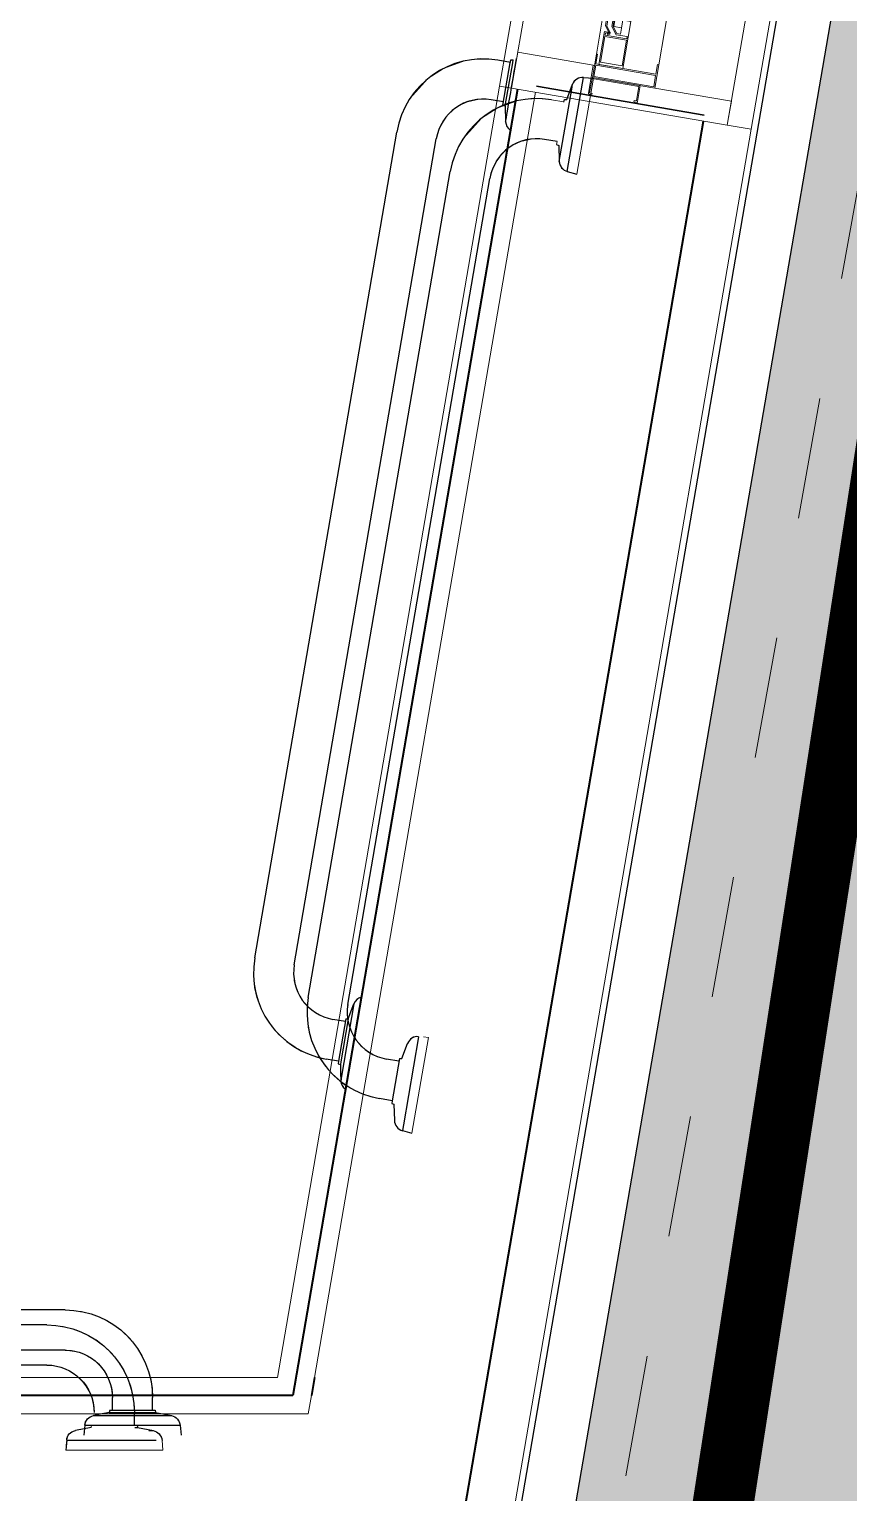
# Model space of a CAD drawing. Extents: x -14.2 to 52.3, y 3.7 to 90.9.
# Drawn here: x 42.344 to 43.018, y 16.549 to 17.752 of the extents above; entities that cross this region are included whole.
import ezdxf

# ---------------------------------------------------------------- set-up
doc = ezdxf.new("R2010")
doc.units = 0
doc.linetypes.add('limpo_PINI-PSG-PE-0102-LAZ-R00$0$DAA_Traço Ponto', pattern=[10, 5, -2.5, 0, -2.5])
doc.linetypes.add('limpo_PINI-PSG-PE-0102-LAZ-R00$0$HIDDEN', pattern=[0.375, 0.25, -0.125])
for name, color, linetype in [('FOR_CONTROL', 2, 'Continuous'), ('limpo_PINI-PSG-PE-0102-LAZ-R00$0$PA_EXTE_3', 3, 'Continuous'), ('limpo_PINI-PSG-PE-0102-LAZ-R00$0$PA_PROJ_S_AUX', 212, 'limpo_PINI-PSG-PE-0102-LAZ-R00$0$HIDDEN'), ('limpo_PINI-PSG-PE-0102-LAZ-R00$0$XR_ARQT', 7, 'Continuous'), ('XR_ARQT', 7, 'Continuous')]:
    doc.layers.add(name, color=color, linetype=linetype)
doc.layers.add('limpo_PINI-PSG-PE-0102-LAZ-R00$0$0-19', color=7, linetype='Continuous', lineweight=25, true_color=0x999999)
for name, color, linetype, lineweight in [('limpo_PINI-PSG-PE-0102-LAZ-R00$0$0-20', 7, 'Continuous', 5), ('limpo_PINI-PSG-PE-0102-LAZ-R00$0$A-DETL', 1, 'Continuous', 5), ('limpo_PINI-PSG-PE-0102-LAZ-R00$0$A-DETL-GENF', 1, 'Continuous', 5), ('limpo_PINI-PSG-PE-0102-LAZ-R00$0$A-GLAZ', 151, 'Continuous', 5), ('limpo_PINI-PSG-PE-0102-LAZ-R00$0$A-WALL', 1, 'Continuous', 5), ('limpo_PINI-PSG-PE-0102-LAZ-R00$0$A-WALL-FNSH', 1, 'Continuous', 40), ('limpo_PINI-PSG-PE-0102-LAZ-R00$0$LAYOUT_AMB_LAZ_dwg', 8, 'Continuous', 5)]:
    doc.layers.add(name, color=color, linetype=linetype, lineweight=lineweight)
doc.layers.add('PA_VEGE_FOR_CLFLVD', color=7, linetype='Continuous', true_color=0x4e79a6)

# ---------------------------------------------------------------- blocks, each defined once
blk = doc.blocks.new('limpo_PINI-PSG-PE-0102-LAZ-R00$0$LAZ GERAL - PNE_dwg-25011385-009 - PRE - PAV_ LAZER - GERAL')
at = {"layer": 'limpo_PINI-PSG-PE-0102-LAZ-R00$0$0-19'}
for points in [[(21.1023, -7.1038), (21.0631, -7.097), (21.0259, -7.1236), (21.0192, -7.1628)], [(21.1126, -7.1056), (21.1126, -7.1056), (21.1023, -7.1038), (21.1023, -7.1038)], [(21.1065, -7.1406), (21.1065, -7.1406), (21.1125, -7.1058), (21.1125, -7.1058)], [(21.1084, -7.1412), (21.1084, -7.1412), (21.1145, -7.1059), (21.1145, -7.1059)], [(21.1087, -7.1544), (21.1087, -7.1544), (21.1149, -7.1184), (21.1177, -7.1024)], [(21.1125, -7.1058), (21.1125, -7.1058), (21.1129, -7.1036), (21.1129, -7.1036)], [(21.1129, -7.1036), (21.1129, -7.1036), (21.1149, -7.1034), (21.1149, -7.1034)], [(21.1145, -7.1059), (21.1145, -7.1059), (21.1149, -7.1034), (21.1149, -7.1034)], [(21.0967, -7.1363), (21.0756, -7.1327), (21.0554, -7.1469), (21.0517, -7.1683)], [(21.107, -7.1381), (21.107, -7.1381), (21.0967, -7.1363), (21.0967, -7.1363)], [(21.1065, -7.1406), (21.1065, -7.1406), (21.1084, -7.1412), (21.1084, -7.1412)], [(21.1084, -7.1412), (21.1084, -7.1412), (21.1087, -7.1544), (21.1087, -7.1544)], [(21.1087, -7.1544), (21.1089, -7.1571), (21.1102, -7.1596), (21.1124, -7.1613)], [(20.9024, -7.8418), (20.9024, -7.8418), (21.0192, -7.1628), (21.0192, -7.1628)], [(20.9349, -7.8474), (20.9349, -7.8474), (21.0517, -7.1683), (21.0517, -7.1683)], [(20.984, -7.8796), (20.984, -7.8796), (20.9738, -7.9391), (20.9738, -7.9391)], [(20.9793, -7.8919), (20.9793, -7.8919), (20.984, -7.8796), (20.984, -7.8796)], [(20.9899, -7.8741), (20.9873, -7.8748), (20.9851, -7.8769), (20.984, -7.8796)], [(20.9769, -7.8941), (20.9769, -7.8941), (20.9667, -7.8923), (20.9667, -7.8923)], [(20.9773, -7.8919), (20.9773, -7.8919), (20.9713, -7.9266), (20.9713, -7.9266)], [(20.9793, -7.8919), (20.9793, -7.8919), (20.9732, -7.9273), (20.9732, -7.9273)], [(20.9773, -7.8919), (20.9773, -7.8919), (20.9793, -7.8919), (20.9793, -7.8919)], [(20.9713, -7.9266), (20.9713, -7.9266), (20.9611, -7.9249), (20.9611, -7.9249)], [(20.9713, -7.9266), (20.9713, -7.9266), (20.971, -7.9289), (20.971, -7.9289)], [(20.9732, -7.9273), (20.9732, -7.9273), (20.9729, -7.9295), (20.9729, -7.9295)], [(20.971, -7.9289), (20.971, -7.9289), (20.9729, -7.9295), (20.9729, -7.9295)], [(20.9729, -7.9295), (20.9729, -7.9295), (20.9731, -7.943), (20.9731, -7.943)], [(20.9738, -7.9391), (20.9738, -7.9391), (20.9731, -7.943), (20.9731, -7.943)], [(20.9732, -7.9427), (20.9733, -7.9455), (20.9746, -7.948), (20.9768, -7.9497)], [(20.7464, -8.1312), (20.7464, -8.1312), (20.0574, -8.1312), (20.0574, -8.1312)], [(20.7464, -8.1642), (20.7464, -8.1642), (20.0574, -8.1642), (20.0574, -8.1642)], [(20.7853, -8.2136), (20.7853, -8.2136), (20.7853, -8.2031), (20.7853, -8.2031)], [(20.8183, -8.2136), (20.8183, -8.2136), (20.8183, -8.2031), (20.8183, -8.2031)], [(20.7828, -8.2156), (20.7828, -8.2156), (20.7698, -8.2181), (20.7698, -8.2181)], [(20.7831, -8.2136), (20.7831, -8.2136), (20.7828, -8.2156), (20.7828, -8.2156)], [(20.7828, -8.2156), (20.7828, -8.2156), (20.8186, -8.2156), (20.8186, -8.2156)], [(20.7831, -8.2136), (20.7831, -8.2136), (20.8183, -8.2136), (20.8183, -8.2136)], [(20.8183, -8.2136), (20.8183, -8.2136), (20.8206, -8.2136), (20.8206, -8.2136)], [(20.8186, -8.2156), (20.8186, -8.2156), (20.8209, -8.2156), (20.8209, -8.2156)], [(20.8206, -8.2136), (20.8206, -8.2136), (20.8209, -8.2156), (20.8209, -8.2156)], [(20.8209, -8.2156), (20.8209, -8.2156), (20.8341, -8.2181), (20.8341, -8.2181)], [(20.7628, -8.226), (20.7628, -8.226), (20.7619, -8.2342), (20.7619, -8.2342)], [(20.7628, -8.226), (20.7628, -8.222), (20.7659, -8.2189), (20.7698, -8.2181)], [(20.7628, -8.226), (20.7628, -8.226), (20.8364, -8.226), (20.8364, -8.226)], [(20.7698, -8.2181), (20.7698, -8.2181), (20.8302, -8.2181), (20.8302, -8.2181)], [(20.8302, -8.2181), (20.8302, -8.2181), (20.8341, -8.2181), (20.8341, -8.2181)], [(20.8339, -8.2181), (20.8378, -8.2189), (20.8406, -8.222), (20.8412, -8.2263)], [(20.8364, -8.226), (20.8364, -8.226), (20.8412, -8.226), (20.8412, -8.226)], [(20.8412, -8.226), (20.8412, -8.226), (20.8418, -8.2342), (20.8418, -8.2342)]]:
    blk.add_open_spline(points, degree=3, dxfattribs=at)
for points in [[(20.9024, -7.8418), (20.9024, -7.8418), (20.8956, -7.881), (20.9219, -7.9181), (20.9611, -7.9249)], [(20.9349, -7.8474), (20.9349, -7.8474), (20.9313, -7.8685), (20.9455, -7.8887), (20.9667, -7.8923)], [(20.7464, -8.1312), (20.7464, -8.1312), (20.7862, -8.1312), (20.8183, -8.1634), (20.8183, -8.2031)], [(20.7464, -8.1642), (20.7464, -8.1642), (20.7679, -8.1642), (20.7853, -8.1817), (20.7853, -8.2031)]]:
    blk.add_open_spline(points, degree=3, knots=[0.3333333, 0.3333333, 0.3333333, 0.3333333, 0.3333333, 1, 1, 1, 1], dxfattribs=at)
at = {"layer": 'limpo_PINI-PSG-PE-0102-LAZ-R00$0$0-20', "flags": 128}
for points in [[(21.1149, -7.1034), (21.1129, -7.1036), (21.1126, -7.1056), (21.1023, -7.1038), (21.0977, -7.1031), (21.0914, -7.1028), (21.0815, -7.1033), (21.0748, -7.1044), (21.0577, -7.1105), (21.0448, -7.1189), (21.0299, -7.1353), (21.0249, -7.1443), (21.0213, -7.1537), (21.0192, -7.1628), (20.9024, -7.8418), (20.9013, -7.8552), (20.9023, -7.8661), (20.9042, -7.8742), (20.9077, -7.8837), (20.9115, -7.8908), (20.9166, -7.8984), (20.9222, -7.9047), (20.9295, -7.9111), (20.9356, -7.9153), (20.9437, -7.9196), (20.9516, -7.9226), (20.9611, -7.9249), (20.9713, -7.9266), (20.971, -7.9289), (20.9729, -7.9295), (20.973, -7.9362), (20.9732, -7.9427), (20.9735, -7.9448), (20.9742, -7.9466), (20.9752, -7.9481), (20.9763, -7.9493)], [(20.9901, -7.8742), (20.9875, -7.8752), (20.9847, -7.8781), (20.984, -7.8796), (20.9793, -7.8919), (20.9773, -7.8919), (20.9769, -7.8941), (20.9667, -7.8923), (20.9609, -7.8909), (20.9561, -7.8889), (20.9531, -7.8873), (20.9498, -7.885), (20.9462, -7.882), (20.9431, -7.8786), (20.9398, -7.8738), (20.9367, -7.8674), (20.9358, -7.8646), (20.9349, -7.8605), (20.9344, -7.8554), (20.9344, -7.8526), (20.9347, -7.8486), (20.9349, -7.8474), (21.0517, -7.1683), (21.054, -7.1601), (21.057, -7.1543), (21.061, -7.1489), (21.0657, -7.1444), (21.0706, -7.1411), (21.0773, -7.1379), (21.0868, -7.1359), (21.0934, -7.1359), (21.0967, -7.1363), (21.107, -7.1381), (21.1065, -7.1406), (21.1084, -7.1412), (21.1087, -7.1544), (21.109, -7.1563), (21.1097, -7.158), (21.1113, -7.1603), (21.1127, -7.1614)], [(20.0574, -8.1312), (20.7464, -8.1312), (20.7598, -8.1325), (20.7704, -8.1353), (20.7781, -8.1385), (20.7868, -8.1436), (20.7932, -8.1485), (20.7997, -8.1548), (20.8051, -8.1615), (20.8101, -8.1697), (20.8132, -8.1764), (20.8161, -8.1851), (20.8177, -8.1934), (20.8183, -8.2031), (20.8183, -8.2136), (20.8206, -8.2136), (20.8209, -8.2156), (20.8275, -8.2168), (20.8339, -8.2181), (20.8358, -8.2188), (20.8376, -8.2198), (20.8389, -8.221), (20.8398, -8.2223), (20.8406, -8.2239), (20.841, -8.225), (20.8412, -8.226), (20.8418, -8.2342)], [(20.7619, -8.2342), (20.7624, -8.2301), (20.7628, -8.226), (20.7631, -8.2239), (20.7649, -8.2208), (20.7683, -8.2186), (20.7698, -8.2181), (20.7828, -8.2156), (20.7831, -8.2136), (20.7853, -8.2136), (20.7853, -8.2031), (20.7849, -8.1973), (20.7838, -8.1921), (20.7827, -8.189), (20.781, -8.1853), (20.7786, -8.1813), (20.7758, -8.1776), (20.7717, -8.1736), (20.7658, -8.1694), (20.7632, -8.168), (20.7593, -8.1664), (20.7544, -8.1651), (20.7517, -8.1646), (20.7476, -8.1642), (20.7464, -8.1642), (20.0574, -8.1642)]]:
    blk.add_lwpolyline(points, dxfattribs=at)
blk = doc.blocks.new('limpo_PINI-PSG-PE-0102-LAZ-R00$0$DAA_003_ALV_COR_2FO - 0_90x0_60m-1952823-5PPE_008_LAZER__P_A_0_09_')
at = {"layer": 'limpo_PINI-PSG-PE-0102-LAZ-R00$0$A-DETL-GENF'}
for p, q in [((-440, 90), (-465, 90)), ((-440, 27), (-440, 90)), ((440, 90), (465, 90)), ((440, 27), (440, 90)), ((-430.6, 26), (430.6, 26)), ((-398.9, 22.6), (-18.9, 22.6)), ((-19.4, 2.5), (-399.4, 2.5)), ((19.9, -2.5), (399.4, -2.5)), ((398.9, -22.5), (19.4, -22.5)), ((-450, -26), (-450, -90)), ((-430.6, -26), (430.6, -26)), ((450, -26), (450, -90)), ((-450, -90), (-465, -90)), ((450, -90), (465, -90))]:
    blk.add_line(p, q, dxfattribs=at)
at = {"layer": 'limpo_PINI-PSG-PE-0102-LAZ-R00$0$A-DETL-GENF', "lineweight": 30}
for p, q in [((-465, -70), (-465, 70)), ((465, -70), (465, 70))]:
    blk.add_line(p, q, dxfattribs=at)
at = {"layer": 'limpo_PINI-PSG-PE-0102-LAZ-R00$0$A-DETL-GENF', "lineweight": 15}
for p, q in [((-465, 26), (-465, 27)), ((-465, 27), (-440, 27)), ((-465, 26), (-464, 26)), ((-464, 26), (-464, 24)), ((-463, 24), (-463, 26)), ((-451, 26), (-463, 26)), ((-451, -13), (-451, 26)), ((-450, 26), (-450, -26)), ((-450, 26), (-430.6, 26)), ((-450, 26), (-450, -14)), ((-440, 26), (-450, 26)), ((-449, 25), (-449, -25)), ((-449, 25), (-439.6, 25)), ((-440, 27), (-440, 26)), ((-439.6, 25), (-439.6, -25)), ((-438.6, 25), (-430.6, 25)), ((-438.6, 25), (-438.6, -25)), ((-430.6, 26), (-430.6, 25)), ((430.6, 26), (430.6, 25)), ((450, 26), (430.6, 26)), ((438.6, 25), (430.6, 25)), ((438.6, 25), (438.6, -25)), ((439.6, 25), (439.6, -25)), ((449, 25), (439.6, 25)), ((440, 27), (440, 26)), ((465, 27), (440, 27)), ((440, 26), (450, 26)), ((449, 25), (449, -25)), ((450, 26), (450, -26)), ((450, 26), (450, -14)), ((451, 26), (463, 26)), ((451, -13), (451, 26)), ((463, 24), (463, 26)), ((464, 26), (464, 24)), ((465, 26), (464, 26)), ((465, 26), (465, 27)), ((-464, 24), (-463, 24)), ((-438.6, 22.6), (-438.6, 2.5)), ((-411.1, 22.6), (-438.6, 22.6)), ((-436.6, 21.5), (-436.6, 3.5)), ((-415.1, 21.5), (-436.6, 21.5)), ((-415.1, 3.5), (-415.1, 21.5)), ((-414.1, 21.5), (-412.1, 21.5)), ((-414.1, 3.5), (-414.1, 21.5)), ((-413.3, 19.3), (-412.5, 19.9)), ((-412.6, 18.2), (-413.3, 19.3)), ((-412.5, 19.9), (-411.6, 18.7)), ((-412.1, 21.5), (-412.1, 20.1)), ((-412.1, 20.1), (-411.5, 19.4)), ((-412.1, 12.7), (-406.2, 17.3)), ((-412.1, 12.7), (-412.1, 3.5)), ((-406.5, 22.6), (-411.6, 18.7)), ((-411.1, 19.7), (-411.5, 19.4)), ((-411.1, 19.7), (-411.1, 22.6)), ((-405.8, 16.3), (-411.1, 12.2)), ((-411.1, 9.3), (-411.1, 12.2)), ((-406.2, 21.5), (-410.9, 18)), ((-406.5, 22.6), (-398.9, 22.6)), ((-399.8, 21.5), (-406.2, 21.5)), ((-406.2, 17.3), (-399.8, 17.3)), ((-399.8, 16.3), (-405.8, 16.3)), ((-405.8, 15.8), (-405.8, 9.3)), ((-405.8, 15.8), (-12.4, 15.8)), ((-399.8, 17.3), (-399.8, 21.5)), ((-399.8, 15.8), (-399.8, 16.3)), ((-398.9, 15.8), (-399.8, 15.8)), ((-398.9, 22.6), (-398.9, 15.8)), ((19.9, 22.5), (-18.9, 22.5)), ((-18.9, 22.5), (-18.9, 15.7)), ((-18.9, 15.7), (-7.2, 15.7)), ((-12.4, 15.8), (-12.4, 9.3)), ((-12.4, 8.7), (-7.2, 12.8)), ((-6.2, 12.3), (-12.1, 7.7)), ((-7.2, 15.7), (-7.2, 12.8)), ((-6.2, 21.5), (-4.2, 21.5)), ((-6.2, 12.3), (-6.2, 21.5)), ((-4.2, 21.5), (-4.2, 3.5)), ((-3.2, 21.5), (-3.2, 3.5)), ((18.9, 21.5), (-3.2, 21.5)), ((18.9, 3.5), (18.9, 21.5)), ((19.9, 2.5), (19.9, 22.5)), ((464, 24), (463, 24)), ((-438.6, 2.5), (-399.4, 2.5)), ((-436.6, 3.5), (-415.1, 3.5)), ((-412.1, 3.5), (-414.1, 3.5)), ((-399.4, 9.3), (-411.1, 9.3)), ((-12.4, 9.3), (-405.8, 9.3)), ((-399.4, 2.5), (-399.4, 9.3)), ((-19.4, 9.3), (-18.4, 9.3)), ((-19.4, 2.5), (-19.4, 9.3)), ((-11.7, 2.5), (-19.4, 2.5)), ((-18.4, 9.3), (-18.4, 8.7)), ((-18.4, 8.7), (-12.4, 8.7)), ((-18.4, 7.7), (-18.4, 3.5)), ((-12.1, 7.7), (-18.4, 7.7)), ((-18.4, 3.5), (-12.1, 3.5)), ((-12.1, 3.5), (-7.4, 7)), ((-11.7, 2.5), (-6.6, 6.4)), ((-7.2, 5.3), (-6.7, 5.7)), ((-7.2, 5.3), (-7.2, 2.5)), ((-7.2, 2.5), (-7.2, -0.5)), ((-6.2, 4.9), (-6.7, 5.7)), ((-5.7, 5.2), (-6.6, 6.4)), ((-6.2, 3.5), (-6.2, 4.9)), ((-4.2, 3.5), (-6.2, 3.5)), ((-5.7, 6.8), (-4.9, 5.8)), ((-4.9, 5.8), (-5.7, 5.2)), ((-3.2, 3.5), (18.9, 3.5)), ((-3.2, 2.5), (19.9, 2.5)), ((-3.2, 0.5), (-3.2, 2.5)), ((1.2, 0.5), (-3.2, 0.5)), ((-0.7, 2), (-0.7, 1)), ((7.7, 2), (-0.7, 2)), ((-0.7, 1), (3.4, 1)), ((1.2, -0.5), (1.2, 0.5)), ((3.4, 1), (3.4, -2.5)), ((7.7, -2.5), (7.7, 2)), ((-464, -11), (-463, -11)), ((-464, -13), (-464, -11)), ((-463, -11), (-463, -13)), ((3.4, -2.5), (-19.4, -2.5)), ((-19.4, -2.5), (-19.4, -22.5)), ((-18.4, -3.5), (-18.4, -21.5)), ((3.4, -3.5), (-18.4, -3.5)), ((-7.2, -0.5), (1.2, -0.5)), ((3.4, -21.5), (3.4, -3.5)), ((4.4, -3.5), (6.7, -3.5)), ((4.4, -21.5), (4.4, -3.5)), ((5.3, -5.6), (6.1, -5)), ((6.2, -6.8), (5.3, -5.6)), ((6.1, -5), (7.1, -6.4)), ((6.7, -3.5), (6.7, -4.9)), ((6.7, -4.9), (7.2, -5.7)), ((6.7, -12.3), (12.6, -7.7)), ((12.3, -2.5), (7.1, -6.4)), ((7.7, -5.3), (7.2, -5.7)), ((7.7, -5.3), (7.7, -2.5)), ((12.9, -8.7), (7.7, -12.8)), ((12.6, -3.5), (7.9, -7)), ((12.3, -2.5), (19.9, -2.5)), ((18.9, -3.5), (12.6, -3.5)), ((12.6, -7.7), (18.9, -7.7)), ((18.9, -8.7), (12.9, -8.7)), ((12.9, -15.7), (12.9, -9.3)), ((12.9, -9.3), (405.8, -9.3)), ((18.9, -7.7), (18.9, -3.5)), ((18.9, -9.3), (18.9, -8.7)), ((19.9, -9.3), (18.9, -9.3)), ((19.9, -2.5), (19.9, -9.3)), ((438.6, -2.5), (399.4, -2.5)), ((399.4, -2.5), (399.4, -9.3)), ((399.4, -9.3), (411.1, -9.3)), ((405.8, -9.3), (405.8, -15.7)), ((411.1, -9.3), (411.1, -12.3)), ((412.1, -3.5), (414.1, -3.5)), ((412.1, -12.8), (412.1, -3.5)), ((414.1, -3.5), (414.1, -21.5)), ((415.1, -3.5), (415.1, -21.5)), ((436.6, -3.5), (415.1, -3.5)), ((436.6, -21.5), (436.6, -3.5)), ((438.6, -22.6), (438.6, -2.5)), ((463, -11), (463, -13)), ((464, -11), (463, -11)), ((464, -13), (464, -11)), ((-465, -13), (-464, -13)), ((-465, -14), (-465, -13)), ((-450, -14), (-465, -14)), ((-463, -13), (-451, -13)), ((-19.4, -22.5), (19.4, -22.5)), ((-18.4, -21.5), (3.4, -21.5)), ((6.7, -21.5), (4.4, -21.5)), ((6.7, -12.3), (6.7, -21.5)), ((7.7, -15.7), (7.7, -12.8)), ((19.4, -15.7), (7.7, -15.7)), ((405.8, -15.7), (12.9, -15.7)), ((19.4, -22.5), (19.4, -15.7)), ((398.9, -15.8), (399.8, -15.8)), ((398.9, -22.6), (398.9, -15.8)), ((406.5, -22.6), (398.9, -22.6)), ((399.8, -15.8), (399.8, -16.3)), ((399.8, -16.3), (405.8, -16.3)), ((399.8, -17.3), (399.8, -21.6)), ((406.2, -17.3), (399.8, -17.3)), ((399.8, -21.6), (406.2, -21.6)), ((405.8, -16.3), (411.1, -12.3)), ((412.1, -12.8), (406.2, -17.3)), ((406.2, -21.6), (410.9, -18)), ((406.5, -22.6), (411.6, -18.7)), ((411.1, -19.7), (411.5, -19.4)), ((411.1, -19.7), (411.1, -22.6)), ((411.1, -22.6), (438.6, -22.6)), ((412.1, -20.1), (411.5, -19.4)), ((412.5, -19.9), (411.6, -18.7)), ((412.1, -21.5), (412.1, -20.1)), ((414.1, -21.5), (412.1, -21.5)), ((413.3, -19.3), (412.5, -19.9)), ((412.6, -18.3), (413.3, -19.3)), ((415.1, -21.5), (436.6, -21.5)), ((450, -14), (465, -14)), ((463, -13), (451, -13)), ((465, -13), (464, -13)), ((465, -14), (465, -13)), ((-450, -26), (-430.6, -26)), ((-449, -25), (-439.6, -25)), ((-438.6, -25), (-430.6, -25)), ((-430.6, -25), (-430.6, -26)), ((430.6, -25), (430.6, -26)), ((438.6, -25), (430.6, -25)), ((450, -26), (430.6, -26)), ((449, -25), (439.6, -25))]:
    blk.add_line(p, q, dxfattribs=at)
for centre, start, end in [((-411.6, 19), 216.8792, 306.8924), ((-6.7, 6), 36.8792, 126.8924), ((7.2, -6), 216.8792, 306.8924), ((411.6, -19), 36.8792, 126.8924)]:
    blk.add_arc(centre, 1.24, start, end, dxfattribs=at)
at = {"layer": 'limpo_PINI-PSG-PE-0102-LAZ-R00$0$A-GLAZ'}
for p, q in [((470, 90), (-470, 90)), ((-470, 90), (-470, -90)), ((470, -90), (470, 90)), ((-470, -90), (470, -90))]:
    blk.add_line(p, q, dxfattribs=at)
blk = doc.blocks.new('limpo_PINI-PSG-PE-0102-LAZ-R00$0$LAYOUT_AMB_LAZ_dwg-2867451-5PPE_008_LAZER__P_A_0_09_')
at = {"color": 9, "lineweight": 5, "flags": 128}
for points in [[(51197.1, 11144.4), (51194.9, 11144.5), (51191.6, 11143.2), (51188.8, 11140.3), (51188.1, 11138.8), (51183.4, 11126.5), (51181.4, 11126.5), (51181, 11124.3), (51170.7, 11126.1), (51165, 11127.5), (51160.1, 11129.5), (51157.2, 11131.1), (51153.9, 11133.4), (51150.3, 11136.5), (51147.2, 11139.9), (51143.9, 11144.6), (51140.8, 11151), (51139.9, 11153.9), (51138.9, 11158), (51138.4, 11163), (51138.4, 11165.8), (51138.8, 11169.9), (51139, 11171), (51255.7, 11850.1), (51258.1, 11858.3), (51261, 11864.1), (51265.1, 11869.6), (51269.8, 11874), (51274.6, 11877.4), (51281.3, 11880.5), (51290.9, 11882.5), (51297.4, 11882.5), (51300.7, 11882.1), (51311, 11880.4), (51310.6, 11877.8), (51312.5, 11877.2), (51312.8, 11864), (51313.1, 11862.1), (51313.8, 11860.4), (51315.4, 11858.1), (51316.9, 11856.9), (51318.6, 11856), (51319.4, 11855.8), (51327.3, 11853.5), (51340.9, 11932.5), (51332.7, 11933), (51331.5, 11933), (51330.2, 11932.9), (51329, 11932.6), (51327.2, 11931.7), (51326.3, 11931.1), (51325, 11929.7), (51323.7, 11927.4), (51319, 11915), (51317, 11914.8), (51316.6, 11912.9), (51306.3, 11914.6), (51301.8, 11915.3), (51295.4, 11915.7), (51285.5, 11915.2), (51278.8, 11914), (51261.7, 11907.9), (51248.8, 11899.5), (51234, 11883.1), (51229, 11874.1), (51225.4, 11864.7), (51223.2, 11855.7)], [(51106.4, 11176.6), (51105.4, 11163.2), (51106.4, 11152.3), (51108.3, 11144.2), (51111.8, 11134.7), (51115.5, 11127.6), (51120.7, 11120.1), (51126.3, 11113.7), (51133.5, 11107.3), (51139.7, 11103.1), (51147.7, 11098.9), (51155.7, 11095.8), (51165.1, 11093.6), (51175.4, 11091.8), (51175, 11089.6), (51176.9, 11089), (51177, 11082.2), (51177.2, 11075.7), (51177.5, 11073.7), (51178.3, 11071.8), (51179.2, 11070.3), (51180.4, 11069.1), (51181.8, 11068.1), (51182.8, 11067.6), (51183.8, 11067.2), (51191.7, 11065.2), (51205.3, 11143.9), (51201.2, 11144.2)], [(50930.4, 10835.6), (50929.9, 10841.5), (50928.8, 10846.6), (50927.7, 10849.8), (50926, 10853.4), (50923.6, 10857.5), (50920.8, 10861.1), (50916.7, 10865.2), (50910.9, 10869.3), (50908.2, 10870.7), (50904.4, 10872.3), (50899.5, 10873.7), (50896.7, 10874.2), (50892.7, 10874.5), (50891.5, 10874.5), (50202.5, 10874.5)], [(50202.5, 10907.5), (50891.5, 10907.5), (50904.9, 10906.3), (50915.5, 10903.4), (50923.1, 10900.2), (50931.9, 10895.1), (50938.3, 10890.2), (50944.8, 10883.9), (50950.1, 10877.3), (50955.2, 10869.1), (50958.3, 10862.3), (50961.1, 10853.6), (50962.7, 10845.3), (50963.4, 10835.6), (50963.4, 10825.1), (50965.7, 10825.1), (50965.9, 10823.2), (50972.6, 10821.9), (50978.9, 10820.6), (50980.9, 10820), (50982.6, 10818.9), (50983.9, 10817.7), (50984.9, 10816.4), (50985.6, 10814.9), (50986, 10813.7), (50986.2, 10812.7), (50986.8, 10804.6), (50907, 10804.6)], [(50907.4, 10808.6), (50907.8, 10812.7), (50908.1, 10814.8), (50909.9, 10817.9), (50913.3, 10820.2), (50914.9, 10820.6), (50927.9, 10823.2), (50928.1, 10825.1), (50930.4, 10825.1)]]:
    blk.add_lwpolyline(points, dxfattribs=at)
at = {"color": 71, "lineweight": 25}
for points in [[(51312.8, 11864), (51312.8, 11864), (51323, 11923.5), (51323, 11923.5)], [(51319, 11915), (51319, 11915), (51323.7, 11927.4), (51323.7, 11927.4)], [(51319.4, 11855.7), (51319.4, 11855.7), (51331.9, 11928.3), (51331.9, 11928.3)], [(51323, 11923.5), (51323, 11923.5), (51323.7, 11927.4), (51323.7, 11927.4)], [(51332.7, 11933), (51328.7, 11933.4), (51325.2, 11931.1), (51323.7, 11927.4)], [(51331.9, 11928.3), (51331.9, 11928.3), (51332.7, 11933), (51332.7, 11933)], [(51332.7, 11933), (51332.7, 11933), (51340.9, 11932.5), (51340.9, 11932.5)], [(51306.3, 11914.6), (51267.1, 11921.4), (51230, 11894.9), (51223.2, 11855.7)], [(51316.6, 11912.6), (51316.6, 11912.6), (51317, 11914.8), (51317, 11914.8)], [(51317, 11914.8), (51317, 11914.8), (51319, 11915), (51319, 11915)], [(51300.7, 11882.1), (51279.6, 11885.8), (51259.4, 11871.5), (51255.7, 11850.1)], [(51311, 11880.4), (51311, 11880.4), (51300.7, 11882.1), (51300.7, 11882.1)], [(51310.6, 11877.8), (51310.6, 11877.8), (51312.5, 11877.2), (51312.5, 11877.2)], [(51312.5, 11877.2), (51312.5, 11877.2), (51312.8, 11864), (51312.8, 11864)], [(51312.8, 11864), (51313, 11860.3), (51315.5, 11856.7), (51319.7, 11855.7)], [(51106.4, 11176.6), (51106.4, 11176.6), (51223.2, 11855.7), (51223.2, 11855.7)], [(51319.4, 11855.7), (51319.4, 11855.7), (51327.3, 11853.5), (51327.3, 11853.5)], [(51139, 11171), (51139, 11171), (51255.7, 11850.1), (51255.7, 11850.1)], [(51197.1, 11144.4), (51197.1, 11144.4), (51184.6, 11071.9), (51184.6, 11071.9)], [(51197.1, 11144.4), (51193.2, 11145.1), (51189.6, 11142.6), (51188.1, 11138.8)], [(51183.4, 11126.5), (51183.4, 11126.5), (51188.1, 11138.8), (51188.1, 11138.8)], [(51181, 11124.3), (51181, 11124.3), (51170.7, 11126.1), (51170.7, 11126.1)], [(51181.4, 11126.5), (51181.4, 11126.5), (51175.4, 11091.8), (51175.4, 11091.8)], [(51181.4, 11126.5), (51181.4, 11126.5), (51183.4, 11126.5), (51183.4, 11126.5)], [(51175.4, 11091.8), (51175.4, 11091.8), (51165.1, 11093.6), (51165.1, 11093.6)], [(51175.4, 11091.8), (51175.4, 11091.8), (51175, 11089.6), (51175, 11089.6)], [(51175, 11089.6), (51175, 11089.6), (51176.9, 11089), (51176.9, 11089)], [(51176.9, 11089), (51176.9, 11089), (51177.2, 11075.5), (51177.2, 11075.5)], [(51177.2, 11075.7), (51177.4, 11071.7), (51180, 11068.4), (51184, 11067.1)], [(51184.6, 11071.9), (51184.6, 11071.9), (51183.8, 11067.2), (51183.8, 11067.2)], [(51183.8, 11067.2), (51183.8, 11067.2), (51191.7, 11065.2), (51191.7, 11065.2)], [(50891.5, 10907.5), (50891.5, 10907.5), (50202.5, 10907.5), (50202.5, 10907.5)], [(50891.5, 10874.5), (50891.5, 10874.5), (50202.5, 10874.5), (50202.5, 10874.5)], [(50963.4, 10825.1), (50963.4, 10825.1), (50963.4, 10835.6), (50963.4, 10835.6)], [(50907.8, 10812.7), (50907.8, 10816.7), (50910.9, 10819.8), (50914.9, 10820.6)], [(50927.9, 10823.2), (50927.9, 10823.2), (50914.9, 10820.6), (50914.9, 10820.6)], [(50963.7, 10823.2), (50963.7, 10823.2), (50965.9, 10823.2), (50965.9, 10823.2)], [(50965.7, 10825.1), (50965.7, 10825.1), (50965.9, 10823.2), (50965.9, 10823.2)], [(50965.9, 10823.2), (50965.9, 10823.2), (50979.2, 10820.6), (50979.2, 10820.6)], [(50975.2, 10820.6), (50975.2, 10820.6), (50979.2, 10820.6), (50979.2, 10820.6)], [(50978.9, 10820.6), (50982.9, 10819.8), (50985.7, 10816.7), (50986.2, 10812.5)], [(50907.8, 10812.7), (50907.8, 10812.7), (50907, 10804.6), (50907, 10804.6)], [(50907.8, 10812.7), (50907.8, 10812.7), (50981.4, 10812.7), (50981.4, 10812.7)]]:
    blk.add_open_spline(points, degree=3, dxfattribs=at)
for points in [[(51106.4, 11176.6), (51106.4, 11176.6), (51099.7, 11137.4), (51125.9, 11100.3), (51165.1, 11093.6)], [(51139, 11171), (51139, 11171), (51135.3, 11149.9), (51149.6, 11129.7), (51170.7, 11126.1)], [(50891.5, 10907.5), (50891.5, 10907.5), (50931.2, 10907.5), (50963.4, 10875.4), (50963.4, 10835.6)], [(50891.5, 10874.5), (50891.5, 10874.5), (50912.9, 10874.5), (50930.4, 10857), (50930.4, 10835.6)]]:
    blk.add_open_spline(points, degree=3, knots=[0.3333333, 0.3333333, 0.3333333, 0.3333333, 0.3333333, 1, 1, 1, 1], dxfattribs=at)
blk = doc.blocks.new('limpo_PINI-PSG-PE-0102-LAZ-R00$0$A$C745163c0')
at = {"layer": 'limpo_PINI-PSG-PE-0102-LAZ-R00$0$A-DETL', "color": 1, "linetype": 'limpo_PINI-PSG-PE-0102-LAZ-R00$0$DAA_Traço Ponto'}
blk.add_line((28716.8, -5242.9), (29336.9, -1805.1), dxfattribs=at)
at = {"layer": 'limpo_PINI-PSG-PE-0102-LAZ-R00$0$A-WALL'}
for p, q in [((28648.6, -3903.7), (28808, -2977.3)), ((29014.9, -3012.9), (28855.6, -3939.2))]:
    blk.add_line(p, q, dxfattribs=at)
at = {"layer": 'limpo_PINI-PSG-PE-0102-LAZ-R00$0$A-WALL', "color": 170, "lineweight": 40}
for p, q in [((28663.4, -3906.2), (28478.7, -4980.2)), ((28412.8, -6278), (28816.2, -3932.5)), ((28496.5, -4965.2), (28493.9, -4980.2)), ((28478.7, -4980.2), (25910, -4980.2))]:
    blk.add_line(p, q, dxfattribs=at)
at = {"layer": 'limpo_PINI-PSG-PE-0102-LAZ-R00$0$A-WALL', "color": 50}
for p, q in [((28496.5, -4965.2), (28678.2, -3908.7)), ((28493.9, -4980.2), (28491.3, -4995.2)), ((25895, -4995.2), (28491.3, -4995.2))]:
    blk.add_line(p, q, dxfattribs=at)
at = {"layer": 'limpo_PINI-PSG-PE-0102-LAZ-R00$0$A-WALL-FNSH', "lineweight": 5}
for p, q in [((28648.6, -3903.7), (28466.1, -4965.2)), ((28658.5, -3905.3), (28648.6, -3903.7)), ((28452.2, -6284.8), (28855.6, -3939.2)), ((28855.6, -3939.2), (28835.9, -3935.9)), ((28466.1, -4965.2), (25925, -4965.2))]:
    blk.add_line(p, q, dxfattribs=at)
at = {"layer": 'limpo_PINI-PSG-PE-0102-LAZ-R00$0$A-GLAZ', "rotation": 80.24114753377351}
blk.add_blockref('limpo_PINI-PSG-PE-0102-LAZ-R00$0$DAA_003_ALV_COR_2FO - 0_90x0_60m-1952823-5PPE_008_LAZER__P_A_0_09_', (28826.8, -3457.4), dxfattribs=at)
at = {"layer": 'limpo_PINI-PSG-PE-0102-LAZ-R00$0$LAYOUT_AMB_LAZ_dwg', "color": 9}
blk.add_blockref('limpo_PINI-PSG-PE-0102-LAZ-R00$0$LAYOUT_AMB_LAZ_dwg-2867451-5PPE_008_LAZER__P_A_0_09_', (-22615.1, -15829.6), dxfattribs=at)
blk = doc.blocks.new('limpo_PINI-PSG-PE-0102-LAZ-R00')
at = {"layer": 'limpo_PINI-PSG-PE-0102-LAZ-R00$0$XR_ARQT', "xscale": 0.001000000000038553, "yscale": 0.001000000000038553, "zscale": 0.001000000000038553}
blk.add_blockref('limpo_PINI-PSG-PE-0102-LAZ-R00$0$A$C745163c0', (14.124, 21.592), dxfattribs=at)
at = {"layer": 'limpo_PINI-PSG-PE-0102-LAZ-R00$0$PA_EXTE_3'}
blk.add_lwpolyline([(42.6713, 6.9908), (47.5777, 40.9584), (47.6691, 41.6297, 0.389373), (46.988, 42.5886), (44.4259, 24.8518), (44.2284, 24.8841), (42.3783, 14.1273), (42.5265, 14.1233), (41.6816, 8.274, -0.372795), (40.1376, 6.937), (32.6429, 7.072), (16.4228, 7.072), (16.4228, 5.9623), (41.4808, 5.9623, 0.373473)], format="xyb", close=True, dxfattribs=at)
at = {"layer": 'limpo_PINI-PSG-PE-0102-LAZ-R00$0$PA_PROJ_S_AUX'}
blk.add_lwpolyline([(13.4339, 14.5672, 0.05, 0.05, 0), (21.6408, 14.562, 0.05, 0.05, -0.549162), (23.414, 11.7696, 0.05, 0.05, 0), (21.8955, 8.5327, 0.05, 0.05, 0.549369), (22.9095, 6.937, 0.05, 0.05, 0), (40.1376, 6.937, 0.05, 0.05, 0.372795), (41.6816, 8.274, 0.05, 0.05, 0), (43.4609, 19.7869, 0.05, 0.05, 0), (45.7356, 25.1364, 0.05, 0.05, 0.034181), (46.3603, 27.2114, 0.05, 0.05, 0.368315), (45.1626, 29.4847, 0.05, 0.05, 0.076494), (21.8264, 33.4515, 0.05, 0.05, 0.105248), (19.4187, 32.939, 0.05, 0.05, 0), (10.8328, 28.7025, 0.05, 0.05, 0.246748), (10.329, 27.7438, 0.05, 0.05, 0), (10.329, 27.565, 0, 0, 0)], format="xyseb", dxfattribs=at)
at = {"layer": 'limpo_PINI-PSG-PE-0102-LAZ-R00$0$XR_ARQT'}
blk.add_blockref('limpo_PINI-PSG-PE-0102-LAZ-R00$0$LAZ GERAL - PNE_dwg-25011385-009 - PRE - PAV_ LAZER - GERAL', (21.6689, 24.8134), dxfattribs=at)

msp = doc.modelspace()

# ---------------------------------------------------------------- hatches: boundary and pattern name
at = {"layer": 'PA_VEGE_FOR_CLFLVD'}
h = msp.add_hatch(color=256, dxfattribs=at)
h.dxf.hatch_style = 1
h.paths.add_polyline_path([(45.2413, 24.7833), (44.3841, 24.8689), (44.2284, 24.8841), (42.3783, 14.1273), (42.5265, 14.1233), (42.5281, 14.1232), (43.6776, 13.9572)])

# ---------------------------------------------------------------- linework, layer by layer
at = {"layer": 'FOR_CONTROL'}
msp.add_lwpolyline([(45.2413, 24.7833), (44.3841, 24.8689), (44.2284, 24.8841), (42.3783, 14.1273), (42.5265, 14.1233), (42.5281, 14.1232), (43.6776, 13.9572)], close=True, dxfattribs=at)
msp.add_lwpolyline([(45.2413, 24.7833), (44.3841, 24.8689), (44.2284, 24.8841), (42.3783, 14.1273), (42.5265, 14.1233), (42.5281, 14.1232), (43.6776, 13.9572)], close=True, dxfattribs=at)

# ---------------------------------------------------------------- next in the draw order: block references
at = {"layer": 'XR_ARQT'}
msp.add_blockref('limpo_PINI-PSG-PE-0102-LAZ-R00', (-0.0418, 0.017), dxfattribs=at)

doc.saveas('drawing.dxf')
